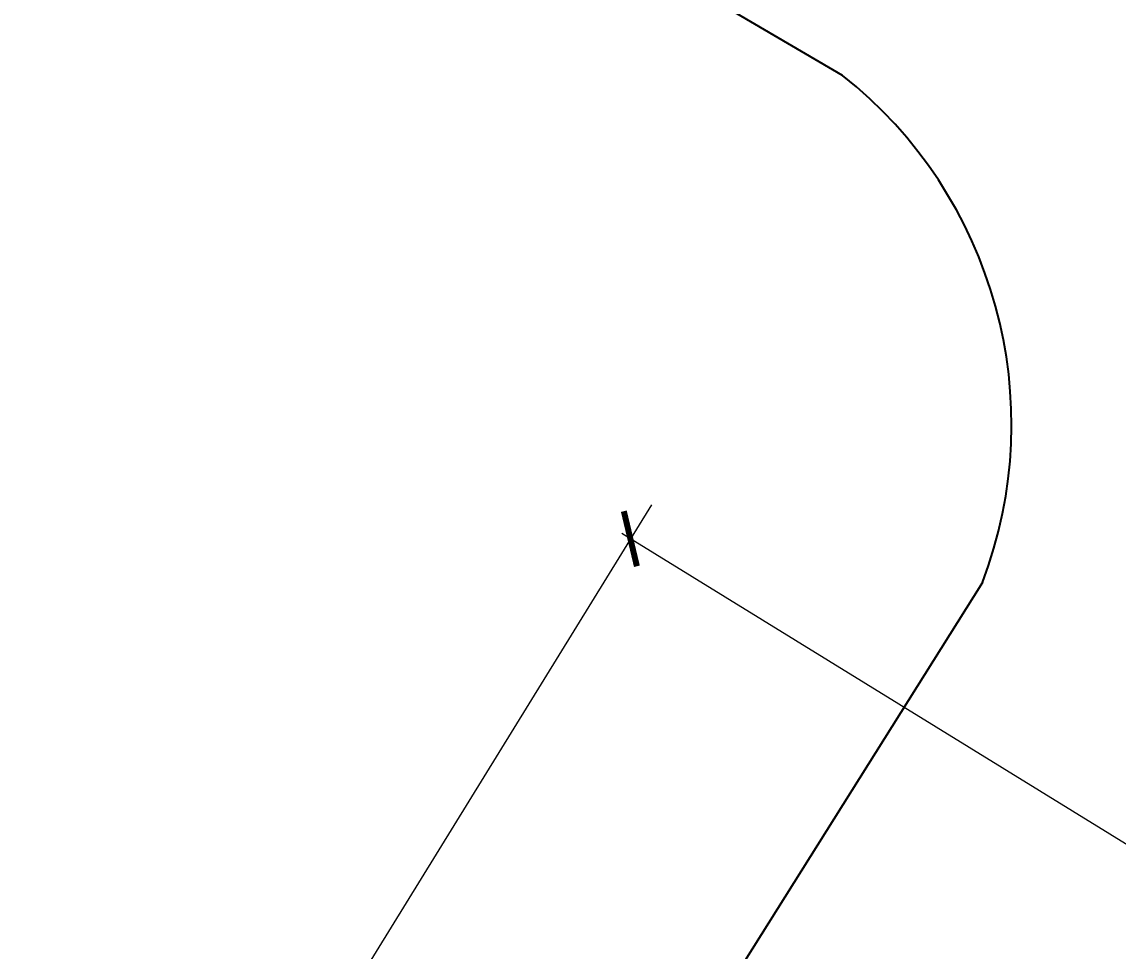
# Model space of a CAD drawing. Header units: inches. Extents: x -110725 to 51121, y 8404 to 44825.
# Drawn here: x -39021 to -38363, y 26305 to 26862 of the extents above; entities that cross this region are included whole.
import ezdxf

# ---------------------------------------------------------------- set-up
doc = ezdxf.new("R2010")
doc.units = ezdxf.units.IN
doc.header["$LTSCALE"] = 0.1
doc.header["$MEASUREMENT"] = 0
doc.layers.get('0').update_dxf_attribs({"color": 1, "lineweight": 0})
doc.layers.get('Defpoints').update_dxf_attribs({"lineweight": 0})
doc.layers.add('CAR', color=4, linetype='Continuous', lineweight=0)
doc.layers.add('dim', color=252, linetype='Continuous', lineweight=0)
doc.layers.add('road', color=8, linetype='Continuous')
doc.styles.add('EHSAN', font='arial.ttf', dxfattribs={"height": 54})
doc.dimstyles.new('DIM1', dxfattribs={"dimtxt": 54, "dimasz": 6, "dimexe": 6, "dimexo": 3, "dimgap": 1, "dimtad": 0, "dimzin": 0, "dimdsep": 46, "dimlunit": 4, "dimtxsty": 'EHSAN', "dimblk": 'ARCHTICK', "dimcen": 3, "dimdle": 6, "dimclrd": 4, "dimclre": 4, "dimclrt": 6, "dimadec": 0, "dimazin": 0, "dimtfac": 1, "dimtofl": 0, "dimtmove": 1, "dimatfit": 3, "dimldrblk": 'ARCHTICK', "dimfxl": 4, "dimtolj": 1, "dimtzin": 3, "dimlwd": -1, "dimlwe": -1, "dimarcsym": 0})

# ---------------------------------------------------------------- blocks, each defined once
blk = doc.blocks.new('_ArchTick')
at = {"color": 0, "linetype": 'ByBlock', "const_width": 0.15}
blk.add_lwpolyline([(-0.5, -0.5), (0.5, 0.5)], dxfattribs=at)
blk = doc.blocks.new('*D39')
at = {"layer": 'Defpoints', "color": 0, "transparency": 16777216}
for p in [(-38256.62, 26306.47, 1175.74), (-39945.1, 24460.83), (-39546.06, 24214.83, 1175.74)]:
    blk.add_point(p, dxfattribs=at)
at = {"layer": 'dim', "color": 4, "transparency": 16777216}
for p, q in [((-38643.06, 26572.89), (-39229.18, 25622.13)), ((-38259.17, 26308.04), (-38660.76, 26555.61)), ((-39957.69, 24440.4), (-39371.57, 25391.16)), ((-39548.62, 24216.41), (-39950.21, 24463.98))]:
    blk.add_line(p, q, dxfattribs=at)
at = {"layer": 'dim', "color": 4, "transparency": 16777216, "xscale": 24, "yscale": 24, "zscale": 24}
for p, rotation in [((-38655.65, 26552.46), 58.34713072888594), ((-39945.1, 24460.83), 238.3471307288859)]:
    blk.add_blockref('_ArchTick', p, dxfattribs=dict(at, rotation=rotation))
at = {"layer": 'dim', "color": 6, "transparency": 16777216, "insert": (-39300.38, 25506.64), "char_height": 54, "attachment_point": 5, "rotation": 58.34713, "style": 'EHSAN'}
blk.add_mtext('\\A1;204\'-9{\\H1.000000x;\\S1/4;}"', dxfattribs=at)

msp = doc.modelspace()

# ---------------------------------------------------------------- linework, layer by layer
at = {"layer": 'CAR', "linetype": 'Continuous'}
msp.add_circle((-33960.35096, 21924.4645, 27.16259), 11425.94255, dxfattribs=at)
at = {"layer": 'road', "linetype": 'Continuous', "elevation": 3.21662}
for points in [[(-38528.36859, 26830.33036), (-38528.36859, 26830.33036), (-39671.38925, 27499.36206)], [(-38444.40766, 26526.16317), (-42068.85487, 20758.75346)]]:
    msp.add_lwpolyline(points, dxfattribs=at)
at = {"layer": 'road', "linetype": 'Continuous'}
msp.add_arc((-38693.96059, 26620.9494, 9.88814), 266.94774, 339.20201161, 51.6607734, dxfattribs=at)

# ---------------------------------------------------------------- dimensions: what is measured, and where the dimension line sits
at = {"layer": 'dim'}
dim = msp.add_aligned_dim(p1=(-38256.61817, 26306.46684, 1.07221), p2=(-39546.06335, 24214.83069, 1.07221), distance=-468.76796, dimstyle='DIM1', override={"dimtxt": 36, "dimasz": 24, "dimdle": 24}, dxfattribs=at)
dim.commit()
dim.dimension.update_dxf_attribs({"geometry": '*D39', "text_midpoint": (-39300.37624, 25506.64488, -1174.66297)})

doc.saveas('drawing.dxf')
